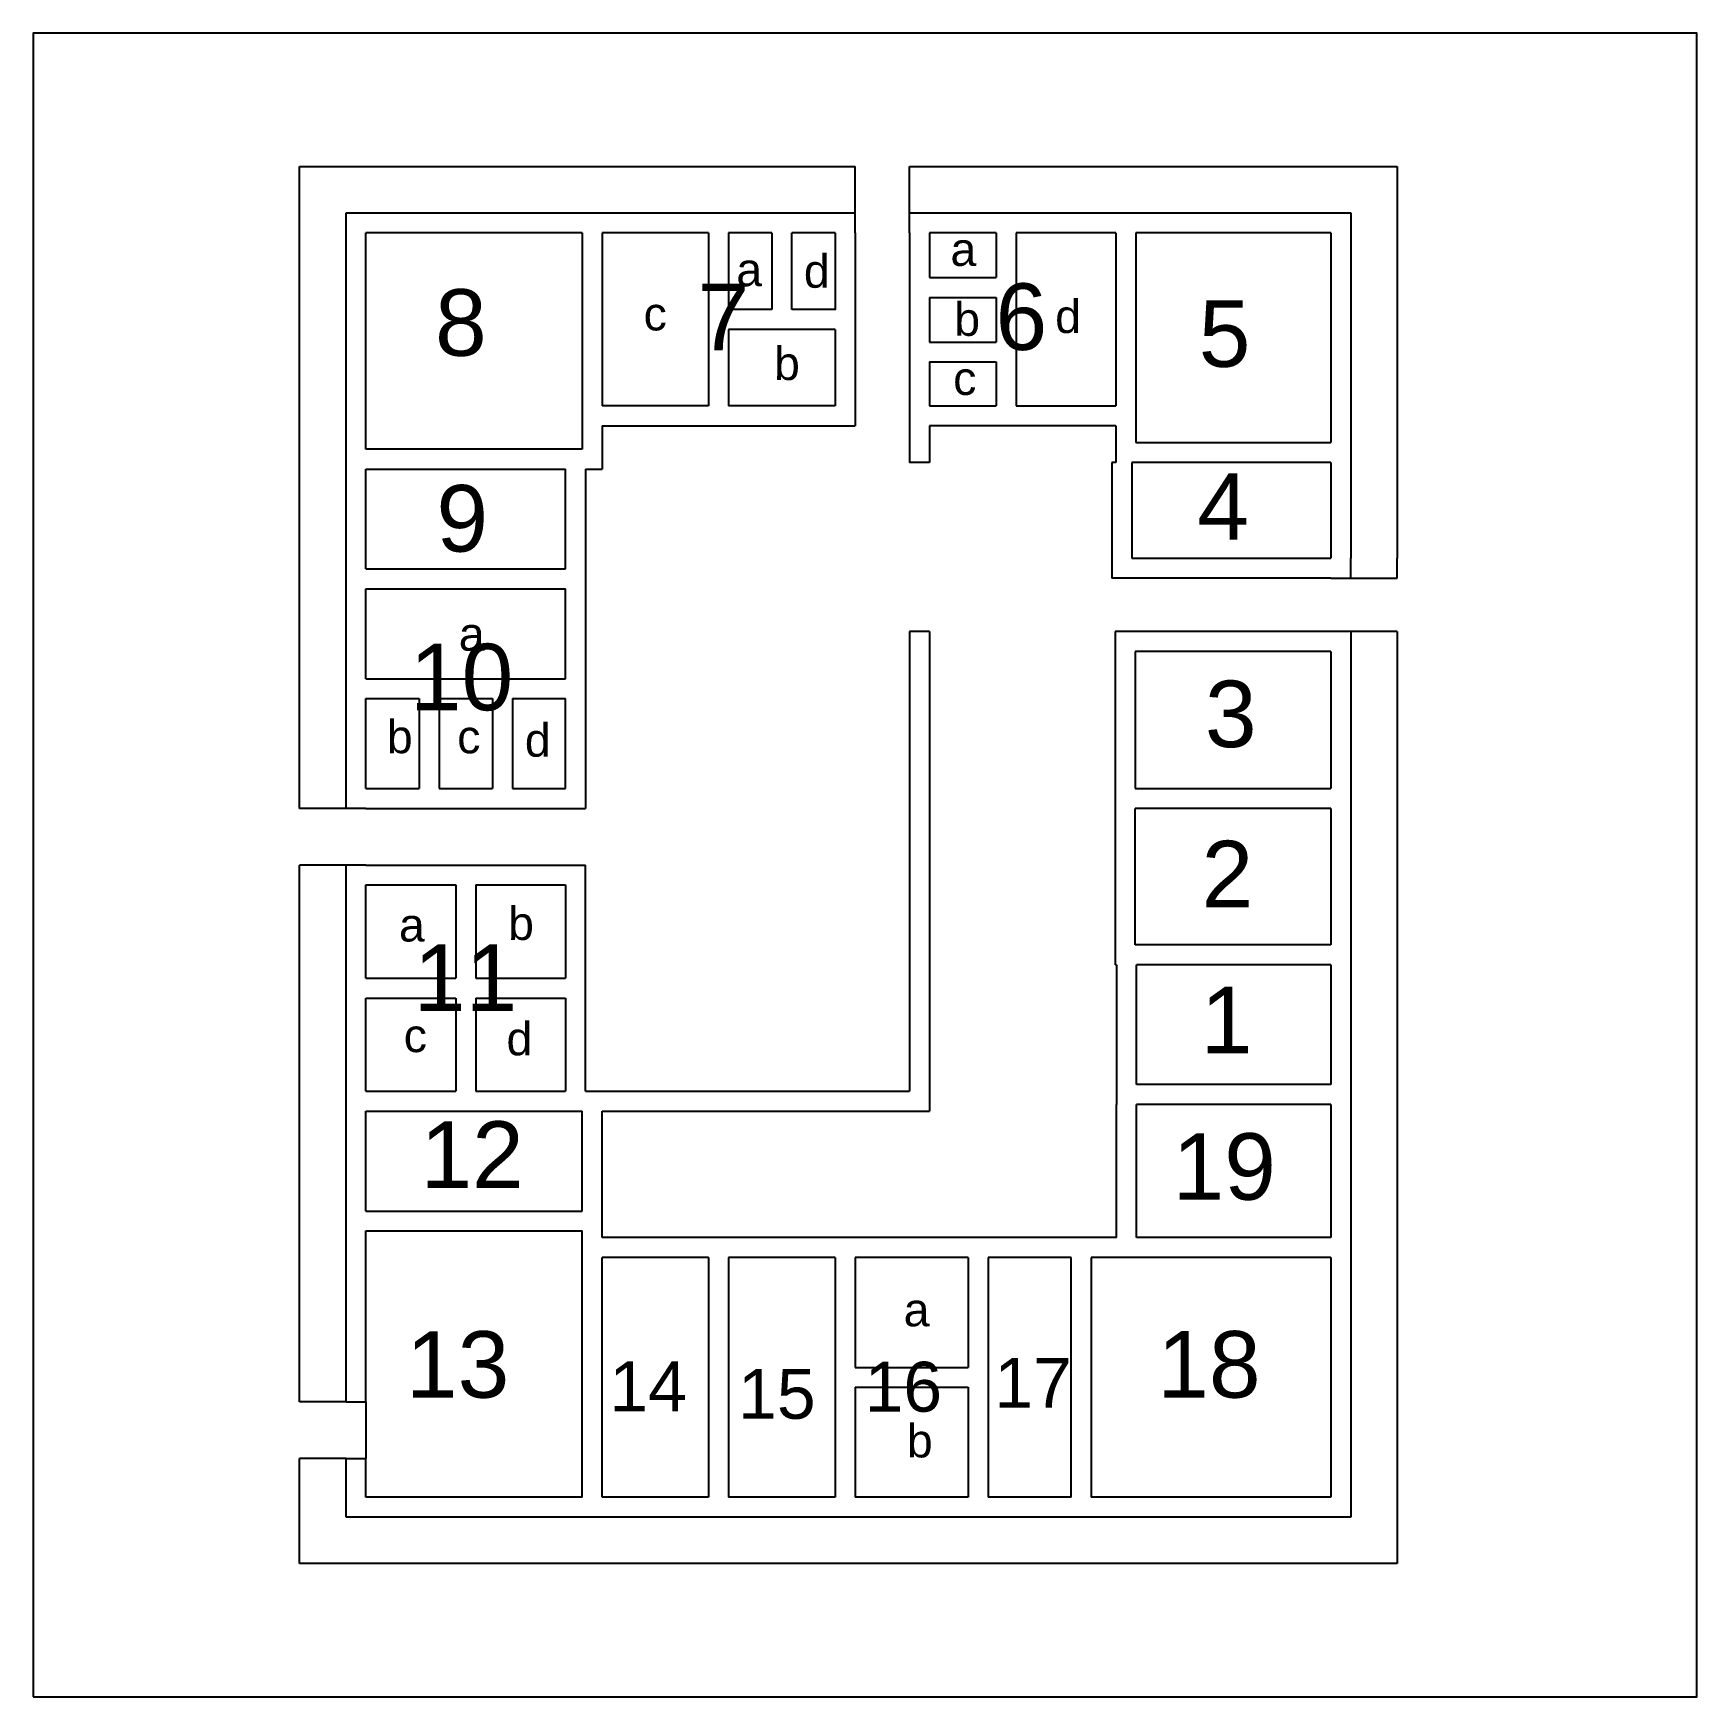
# Model space of a CAD drawing. Header units: metres. Extents: x 0 to 25, y 0 to 25.
import ezdxf

# ---------------------------------------------------------------- set-up
doc = ezdxf.new("R2010")
doc.units = ezdxf.units.M
doc.header["$MEASUREMENT"] = 0
for name, color, linetype in [('Paredes exteriores', 7, 'Continuous'), ('Patio', 7, 'Continuous'), ('Sub_Textos', 7, 'Continuous'), ('Tanques', 7, 'Continuous'), ('Textos', 7, 'Continuous')]:
    doc.layers.add(name, color=color, linetype=linetype)
doc.styles.get("Standard").update_dxf_attribs({"font": 'arial.ttf'})

msp = doc.modelspace()

# ---------------------------------------------------------------- linework, layer by layer
msp.add_lwpolyline([(0, 0), (25, 0), (25, 25), (0, 25)], close=True)
at = {"layer": 'Paredes exteriores'}
for p, q in [((4, 23), (12.35, 23)), ((4, 13.35), (4, 23)), ((13.17, 23), (20.5, 23)), ((20.5, 23), (20.5, 17.11)), ((4.7, 22.3), (12.35, 22.3)), ((4.7, 13.35), (4.7, 22.3)), ((13.17, 22.3), (19.8, 22.3)), ((19.8, 22.3), (19.8, 17.11)), ((19.8, 16.01), (19.8, 2.7)), ((20.5, 16.01), (20.5, 2)), ((4, 4.43), (4, 12.5)), ((4.7, 4.43), (4.7, 12.5)), ((4, 2), (4, 3.58)), ((4.7, 2.7), (4.7, 3.58)), ((19.8, 2.7), (4.7, 2.7)), ((20.5, 2), (4, 2))]:
    msp.add_line(p, q, dxfattribs=at)
at = {"layer": 'Patio'}
for p, q in [((12.35, 22.3), (12.35, 23)), ((13.17, 22.3), (13.17, 23)), ((13.17, 19.1), (13.17, 18.55)), ((13.47, 19.1), (13.47, 18.55)), ((13.47, 18.55), (13.17, 18.55)), ((13.47, 16.01), (13.17, 16.01)), ((13.17, 16.01), (13.17, 9.899)), ((13.47, 16.01), (13.47, 8.8)), ((4.7, 13.35), (4, 13.35)), ((4.7, 12.5), (4, 12.5)), ((13.17, 9.899), (13.17, 9.1)), ((8.55, 9.1), (12.05, 9.1)), ((12.05, 9.1), (13.17, 9.1)), ((8.55, 8.8), (12.35, 8.8)), ((12.35, 8.8), (13.47, 8.8)), ((4.7, 4.43), (4, 4.43)), ((4.7, 4.43), (5, 4.43)), ((5, 4.43), (5, 3.58)), ((4.7, 3.58), (4, 3.58)), ((4.7, 3.58), (5, 3.58))]:
    msp.add_line(p, q, dxfattribs=at)
at = {"layer": 'Tanques'}
for p, q in [((12.35, 22), (12.35, 22.3)), ((13.17, 22), (13.17, 22.3)), ((5, 18.75), (5, 22)), ((8.25, 22), (5, 22)), ((8.25, 22), (8.25, 18.75)), ((8.55, 22), (8.55, 19.4)), ((10.15, 22), (8.55, 22)), ((10.15, 22), (10.15, 19.4)), ((10.45, 22), (10.45, 20.85)), ((11.1, 22), (10.45, 22)), ((11.1, 22), (11.1, 20.85)), ((12.05, 22), (11.4, 22)), ((11.4, 20.85), (11.4, 22)), ((12.05, 22), (12.05, 20.85)), ((12.35, 22), (12.35, 19.1)), ((13.17, 22), (13.17, 19.1)), ((13.47, 22), (13.47, 21.33)), ((14.47, 22), (13.47, 22)), ((14.47, 22), (14.47, 21.33)), ((16.27, 22), (14.77, 22)), ((14.77, 22), (14.77, 19.4)), ((16.27, 22), (16.27, 19.4)), ((19.5, 22), (16.57, 22)), ((16.57, 22), (16.57, 18.85)), ((19.5, 22), (19.5, 18.85)), ((13.47, 21.33), (14.47, 21.33)), ((13.47, 21.03), (14.47, 21.03)), ((13.47, 21.03), (13.47, 20.36)), ((14.47, 21.03), (14.47, 20.36)), ((11.1, 20.85), (10.45, 20.85)), ((12.061, 20.85), (11.4, 20.85)), ((12.05, 20.55), (10.45, 20.55)), ((10.45, 20.55), (10.45, 19.4)), ((12.05, 20.55), (12.05, 19.4)), ((13.47, 20.36), (14.47, 20.36)), ((13.47, 20.06), (14.47, 20.06)), ((13.47, 20.06), (13.47, 19.4)), ((14.47, 20.06), (14.47, 19.4)), ((10.15, 19.4), (8.55, 19.4)), ((12.05, 19.4), (10.45, 19.4)), ((13.47, 19.4), (14.47, 19.4)), ((14.77, 19.4), (16.27, 19.4)), ((8.55, 19.1), (12.35, 19.1)), ((8.55, 19.1), (8.55, 18.45)), ((16.27, 19.1), (13.47, 19.1)), ((16.27, 19.1), (16.27, 18.55)), ((8.25, 18.75), (5, 18.75)), ((16.57, 18.85), (19.5, 18.85)), ((16.27, 18.55), (16.21, 18.55)), ((16.21, 18.55), (16.21, 16.81)), ((19.5, 18.55), (16.51, 18.55)), ((16.51, 18.55), (16.51, 17.11)), ((19.5, 18.55), (19.5, 17.11)), ((5, 18.45), (8, 18.45)), ((5, 16.95), (5, 18.45)), ((8, 16.95), (8, 18.45)), ((8.3, 18.45), (8.3, 16.65)), ((8.3, 18.45), (8.55, 18.45)), ((16.51, 17.11), (19.5, 17.11)), ((19.8, 16.81), (19.8, 17.11)), ((20.5, 16.81), (20.5, 17.11)), ((5, 16.95), (8, 16.95)), ((19.5, 16.81), (16.21, 16.81)), ((19.5, 16.81), (20.5, 16.81)), ((5, 16.65), (8, 16.65)), ((5, 15.3), (5, 16.65)), ((8, 15.3), (8, 16.65)), ((8.3, 16.65), (8.3, 13.35)), ((19.5, 16.01), (16.26, 16.01)), ((16.26, 16.01), (16.26, 13.35)), ((20.5, 16.01), (19.5, 16.01)), ((19.5, 15.71), (16.56, 15.71)), ((16.56, 15.71), (16.56, 13.65)), ((19.5, 15.71), (19.5, 13.65)), ((5, 15.3), (8, 15.3)), ((5, 13.65), (5, 15)), ((5, 15), (5.8, 15)), ((5.8, 15), (5.8, 13.65)), ((6.1, 15), (6.1, 13.65)), ((6.1, 15), (6.9, 15)), ((6.9, 15), (6.9, 13.65)), ((7.2, 15), (7.2, 13.65)), ((7.2, 15), (8, 15)), ((8, 13.65), (8, 15)), ((5, 13.65), (5.8, 13.65)), ((6.1, 13.65), (6.9, 13.65)), ((7.2, 13.65), (8, 13.65)), ((16.56, 13.65), (19.5, 13.65)), ((5, 13.35), (4.7, 13.35)), ((5, 13.35), (8.3, 13.35)), ((16.26, 13.35), (16.26, 11)), ((19.5, 13.35), (16.56, 13.35)), ((16.56, 11.3), (16.56, 13.35)), ((19.5, 13.35), (19.5, 11.3)), ((5, 12.5), (4.7, 12.5)), ((5, 12.5), (8.3, 12.5)), ((8.3, 9.1), (8.3, 12.5)), ((5, 12.2), (6.35, 12.2)), ((5, 10.8), (5, 12.2)), ((6.35, 12.2), (6.35, 10.8)), ((6.65, 12.2), (6.65, 10.8)), ((6.65, 12.2), (8, 12.2)), ((8, 12.2), (8, 10.8)), ((19.5, 11.3), (16.56, 11.3)), ((16.28, 11), (16.26, 11)), ((16.28, 11), (16.28, 8.9)), ((19.5, 11), (16.58, 11)), ((16.58, 9.2), (16.58, 11)), ((19.5, 11), (19.5, 9.2)), ((5, 10.8), (6.35, 10.8)), ((6.65, 10.8), (8, 10.8)), ((5, 9.1), (5, 10.5)), ((5, 10.5), (6.35, 10.5)), ((6.35, 10.5), (6.35, 9.1)), ((6.65, 10.5), (8, 10.5)), ((6.65, 10.5), (6.65, 9.1)), ((8, 10.5), (8, 9.1)), ((5, 9.1), (6.35, 9.1)), ((6.65, 9.1), (8, 9.1)), ((8.3, 9.1), (8.55, 9.1)), ((19.5, 9.2), (16.58, 9.2)), ((5, 7.3), (5, 8.8)), ((5, 8.8), (8.25, 8.8)), ((8.25, 7.3), (8.25, 8.8)), ((8.55, 6.9), (8.55, 8.8)), ((16.28, 6.9), (16.28, 8.9)), ((19.5, 8.9), (16.58, 8.9)), ((16.58, 6.9), (16.58, 8.9)), ((19.5, 8.9), (19.5, 6.9)), ((5, 7.3), (8.25, 7.3)), ((5, 7), (8.25, 7)), ((5, 4.43), (5, 7)), ((8.25, 3), (8.25, 7)), ((15.6, 6.9), (8.55, 6.9)), ((16.28, 6.9), (15.6, 6.9)), ((19.5, 6.9), (16.58, 6.9)), ((8.55, 3), (8.55, 6.6)), ((10.15, 6.6), (8.55, 6.6)), ((10.15, 6.6), (10.15, 3)), ((10.45, 6.6), (10.45, 3)), ((12.05, 6.6), (10.45, 6.6)), ((12.05, 6.6), (12.05, 3)), ((12.35, 6.6), (12.35, 4.95)), ((14.05, 6.6), (12.35, 6.6)), ((14.05, 6.6), (14.05, 4.95)), ((15.6, 6.6), (14.35, 6.6)), ((14.35, 6.6), (14.35, 3)), ((15.6, 3), (15.6, 6.6)), ((19.5, 6.6), (15.9, 6.6)), ((15.9, 6.6), (15.9, 3)), ((19.5, 6.6), (19.5, 3)), ((12.35, 4.95), (14.05, 4.95)), ((12.35, 4.65), (14.05, 4.65)), ((12.35, 4.65), (12.35, 3)), ((14.05, 4.65), (14.05, 3)), ((5, 3), (5, 3.58)), ((8.25, 3), (5, 3)), ((10.15, 3), (8.55, 3)), ((12.05, 3), (10.45, 3)), ((14.05, 3), (12.35, 3)), ((15.6, 3), (14.35, 3)), ((19.5, 3), (15.9, 3))]:
    msp.add_line(p, q, dxfattribs=at)

# ---------------------------------------------------------------- texts
at = {"layer": 'Sub_Textos', "char_height": 0.5, "attachment_point": 1}
for s, insert in [('a', (13.784, 22.004)), ('a', (10.566, 21.699)), ('d', (11.581, 21.676)), ('d', (15.358, 20.995)), ('c', (9.172, 21.034)), ('b', (13.841, 20.953)), ('b', (11.133, 20.289)), ('c', (13.825, 20.064)), ('a', (6.395, 16.222)), ('b', (5.314, 14.68)), ('c', (6.371, 14.678)), ('d', (7.388, 14.628)), ('b', (7.136, 11.874)), ('a', (5.496, 11.85)), ('c', (5.567, 10.188)), ('d', (7.112, 10.14)), ('a', (13.081, 6.067)), ('b', (13.129, 4.097))]:
    msp.add_mtext_dynamic_manual_height_columns(s, width=0.22691, gutter_width=5, heights=[0], dxfattribs=dict(at, insert=insert))
at = {"layer": 'Textos'}
for s, height, p in [('6', 1, (14.462, 20.241)), ('8', 1, (6.038, 20.153)), ('7', 1, (9.986, 20.237)), ('5', 1, (17.516, 19.987)), ('4', 1, (17.495, 17.388)), ('9', 1, (6.059, 17.21)), ('10', 1, (5.66, 14.825)), ('3', 1, (17.609, 14.271)), ('2', 1, (17.558, 11.864)), ('11', 1, (5.718, 10.306)), ('1', 1, (17.546, 9.669)), ('12', 1, (5.819, 7.648)), ('19', 1, (17.122, 7.469)), ('13', 1, (5.601, 4.494)), ('18', 1, (16.892, 4.495)), ('14', 0.75, (8.658, 4.29)), ('16', 0.75, (12.493, 4.284)), ('17', 0.75, (14.444, 4.343)), ('15', 0.75, (10.593, 4.177))]:
    msp.add_text(s, height=height, dxfattribs=at).set_placement(p)

doc.saveas('drawing.dxf')
